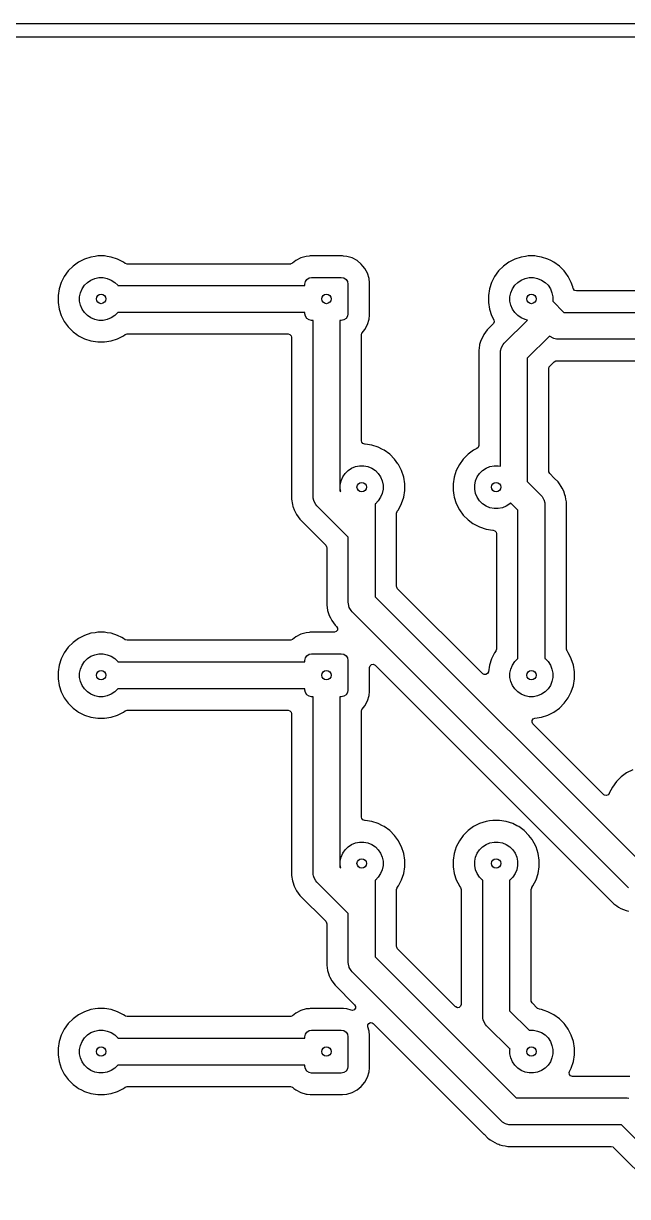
# Model space of a CAD drawing. Extents: x 20 to 124, y -124 to -20.
# Drawn here: x 69.93 to 92.38, y -63.64 to -20 of the extents above; entities that cross this region are included whole.
import ezdxf

# ---------------------------------------------------------------- set-up
doc = ezdxf.new("R2010")
doc.units = 0
doc.layers.add('BLACK', color=7, linetype='CONTINUOUS')
doc.layers.add('WHITE', color=7, linetype='CONTINUOUS')

msp = doc.modelspace()

# ---------------------------------------------------------------- linework, layer by layer
at = {"layer": 'BLACK', "linetype": 'CONTINUOUS'}
for p, q in [((20.6245, -20.5005), (123.3755, -20.5005)), ((72.195616, -28.76676), (71.971151, -28.881132)), ((72.435214, -28.68891), (72.195616, -28.76676)), ((72.588076, -28.664699), (72.435214, -28.68891)), ((72.684038, -28.6495), (72.588076, -28.664699)), ((72.935962, -28.6495), (72.684038, -28.6495)), ((73.03193, -28.6647), (72.935962, -28.6495)), ((73.184785, -28.68891), (73.03193, -28.6647)), ((73.424383, -28.76676), (73.184785, -28.68891)), ((73.640761, -28.877011), (73.424383, -28.76676)), ((80.236043, -28.724769), (80.053546, -28.822317)), ((80.434067, -28.664699), (80.236043, -28.724769)), ((80.550298, -28.653251), (80.434067, -28.664699)), ((80.588392, -28.6495), (80.550298, -28.653251)), ((81.791608, -28.6495), (80.588392, -28.6495)), ((81.826805, -28.652966), (81.791608, -28.6495)), ((81.945934, -28.664699), (81.826805, -28.652966)), ((81.945934, -28.6647), (81.945932, -28.664699)), ((81.945932, -28.664699), (81.945934, -28.664699)), ((82.143954, -28.724768), (81.945934, -28.6647)), ((82.32645, -28.822315), (82.143954, -28.724768)), ((88.195616, -28.76676), (87.971151, -28.881132)), ((88.435214, -28.68891), (88.195616, -28.76676)), ((88.588076, -28.664699), (88.435214, -28.68891)), ((88.684038, -28.6495), (88.588076, -28.664699)), ((88.935962, -28.6495), (88.684038, -28.6495)), ((89.03193, -28.6647), (88.935962, -28.6495)), ((89.184785, -28.68891), (89.03193, -28.6647)), ((89.424383, -28.76676), (89.184785, -28.68891)), ((89.533418, -28.822317), (89.424383, -28.76676)), ((71.589201, -29.20735), (71.441132, -29.411151)), ((71.589205, -29.207345), (71.589201, -29.20735)), ((71.767345, -29.029205), (71.589205, -29.207345)), ((71.76735, -29.029201), (71.767345, -29.029205)), ((71.971151, -28.881132), (71.76735, -29.029201)), ((73.648845, -28.88113), (73.640761, -28.877011)), ((73.710362, -28.925824), (73.648845, -28.88113)), ((73.716199, -28.929815), (73.710362, -28.925824)), ((73.783238, -28.9495), (73.716199, -28.929815)), ((79.854206, -28.9495), (73.783238, -28.9495)), ((79.868561, -28.948666), (79.854206, -28.9495)), ((79.932871, -28.921353), (79.868561, -28.948666)), ((80.053546, -28.822317), (79.932871, -28.921353)), ((82.326453, -28.822317), (82.32645, -28.822315)), ((82.48641, -28.953589), (82.326452, -28.822317)), ((82.326452, -28.822317), (82.326453, -28.822317)), ((82.544367, -29.024211), (82.48641, -28.953589)), ((82.617685, -29.11355), (82.544367, -29.024211)), ((82.715232, -29.296046), (82.617685, -29.11355)), ((87.589201, -29.20735), (87.441132, -29.411151)), ((87.589205, -29.207345), (87.589201, -29.20735)), ((87.767345, -29.029205), (87.589205, -29.207345)), ((87.76735, -29.029201), (87.767345, -29.029205)), ((87.971151, -28.881132), (87.76735, -29.029201)), ((89.648845, -28.88113), (89.533418, -28.822317)), ((89.648847, -28.881131), (89.648845, -28.88113)), ((89.648848, -28.881132), (89.648847, -28.881131)), ((89.852649, -29.029201), (89.648848, -28.881132)), ((89.852654, -29.029205), (89.852649, -29.029201)), ((90.030794, -29.207345), (89.852654, -29.029205)), ((90.030798, -29.20735), (90.030794, -29.207345)), ((90.095239, -29.296046), (90.030798, -29.20735)), ((71.32676, -29.635616), (71.24891, -29.875214)), ((71.441132, -29.411151), (71.32676, -29.635616)), ((72.191592, -29.742485), (72.302485, -29.631592)), ((72.302485, -29.631592), (72.432883, -29.544463)), ((72.432883, -29.544463), (72.577772, -29.484448)), ((72.577772, -29.484448), (72.731586, -29.453852)), ((72.731586, -29.453852), (72.888414, -29.453852)), ((72.888414, -29.453852), (73.042228, -29.484448)), ((73.042228, -29.484448), (73.187117, -29.544463)), ((73.187117, -29.544463), (73.317515, -29.631592)), ((73.317515, -29.631592), (73.428408, -29.742485)), ((80.39, -29.7), (80.40903, -29.604329)), ((80.40903, -29.604329), (80.463223, -29.523223)), ((80.463223, -29.523223), (80.544329, -29.46903)), ((80.544329, -29.46903), (80.64, -29.45)), ((80.64, -29.45), (81.74, -29.45)), ((81.74, -29.45), (81.835671, -29.46903)), ((81.835671, -29.46903), (81.916777, -29.523223)), ((81.916777, -29.523223), (81.97097, -29.604329)), ((81.97097, -29.604329), (81.99, -29.7)), ((82.7753, -29.494066), (82.715232, -29.296046)), ((82.7905, -29.648392), (82.7753, -29.494066)), ((82.7905, -30.851608), (82.7905, -29.648392)), ((87.32676, -29.635616), (87.24891, -29.875214)), ((87.441132, -29.411151), (87.32676, -29.635616)), ((88.191592, -29.742485), (88.302485, -29.631592)), ((88.302485, -29.631592), (88.432883, -29.544463)), ((88.432883, -29.544463), (88.577772, -29.484448)), ((88.577772, -29.484448), (88.731586, -29.453852)), ((88.731586, -29.453852), (88.888414, -29.453852)), ((88.888414, -29.453852), (89.042228, -29.484448)), ((89.042228, -29.484448), (89.187117, -29.544463)), ((89.187117, -29.544463), (89.317515, -29.631592)), ((89.317515, -29.631592), (89.428408, -29.742485)), ((90.17887, -29.411155), (90.095239, -29.296046)), ((90.293241, -29.635621), (90.17887, -29.411155)), ((90.346726, -29.800232), (90.293241, -29.635621)), ((71.24891, -29.875214), (71.2095, -30.124038)), ((72.013852, -30.171586), (72.044448, -30.017772)), ((72.044448, -30.017772), (72.104463, -29.872883)), ((72.104463, -29.872883), (72.191592, -29.742485)), ((73.428408, -29.742485), (73.433429, -29.75)), ((73.433429, -29.75), (80.39, -29.75)), ((80.39, -29.75), (80.39, -29.7)), ((81.99, -29.7), (81.99, -30.8)), ((87.24891, -29.875214), (87.2095, -30.124038)), ((88.013852, -30.171586), (88.044448, -30.017772)), ((88.044448, -30.017772), (88.104463, -29.872883)), ((88.104463, -29.872883), (88.191592, -29.742485)), ((89.428408, -29.742485), (89.515537, -29.872883)), ((89.515537, -29.872883), (89.575552, -30.017772)), ((89.575552, -30.017772), (89.606148, -30.171586)), ((90.367387, -29.863818), (90.346726, -29.800232)), ((90.372524, -29.877011), (90.367387, -29.863818)), ((90.418279, -29.929815), (90.372524, -29.877011)), ((90.485318, -29.9495), (90.418279, -29.929815)), ((102.497042, -29.9495), (90.485318, -29.9495)), ((71.2095, -30.124038), (71.2095, -30.375961)), ((71.2095, -30.375961), (71.24891, -30.624785)), ((72.013852, -30.328414), (72.013852, -30.171586)), ((72.044448, -30.482228), (72.013852, -30.328414)), ((72.104463, -30.627117), (72.044448, -30.482228)), ((87.2095, -30.124038), (87.2095, -30.375961)), ((87.2095, -30.375961), (87.24891, -30.624785)), ((88.013852, -30.328414), (88.013852, -30.171586)), ((88.044448, -30.482228), (88.013852, -30.328414)), ((88.104463, -30.627117), (88.044448, -30.482228)), ((89.606148, -30.328414), (89.604384, -30.337278)), ((89.604384, -30.337278), (90.017107, -30.75)), ((89.606148, -30.171586), (89.606148, -30.328414)), ((71.24891, -30.624785), (71.32676, -30.864383)), ((71.32676, -30.864383), (71.441132, -31.088848)), ((72.191592, -30.757515), (72.104463, -30.627117)), ((72.302485, -30.868408), (72.191592, -30.757515)), ((72.432883, -30.955537), (72.302485, -30.868408)), ((72.577772, -31.015552), (72.432883, -30.955537)), ((73.187117, -30.955537), (73.042228, -31.015552)), ((73.317515, -30.868408), (73.187117, -30.955537)), ((73.428408, -30.757515), (73.317515, -30.868408)), ((73.433429, -30.75), (73.428408, -30.757515)), ((80.39, -30.75), (73.433429, -30.75)), ((80.39, -30.8), (80.39, -30.75)), ((80.40903, -30.895671), (80.39, -30.8)), ((80.463223, -30.976777), (80.40903, -30.895671)), ((80.544329, -31.03097), (80.463223, -30.976777)), ((81.916777, -30.976777), (81.835671, -31.03097)), ((81.97097, -30.895671), (81.916777, -30.976777)), ((81.99, -30.8), (81.97097, -30.895671)), ((82.7753, -31.005934), (82.7905, -30.851608)), ((87.24891, -30.624785), (87.32676, -30.864383)), ((87.32676, -30.864383), (87.412259, -31.032182)), ((88.191592, -30.757515), (88.104463, -30.627117)), ((88.302485, -30.868408), (88.191592, -30.757515)), ((88.432883, -30.955537), (88.302485, -30.868408)), ((88.577772, -31.015552), (88.432883, -30.955537)), ((90.017107, -30.75), (103.050129, -30.75)), ((71.441132, -31.088848), (71.589201, -31.292649)), ((71.589201, -31.292649), (71.589205, -31.292654)), ((71.589205, -31.292654), (71.767345, -31.470794)), ((72.731586, -31.046148), (72.577772, -31.015552)), ((72.888414, -31.046148), (72.731586, -31.046148)), ((73.042228, -31.015552), (72.888414, -31.046148)), ((80.64, -31.05), (80.544329, -31.03097)), ((80.69, -31.05), (80.64, -31.05)), ((80.69, -37.5915), (80.69, -31.05)), ((81.74, -31.05), (81.69, -31.05)), ((81.69, -31.05), (81.69, -37.384393)), ((81.835671, -31.03097), (81.74, -31.05)), ((82.518642, -31.507133), (82.617685, -31.38645)), ((82.617685, -31.38645), (82.715232, -31.203954)), ((82.715232, -31.203954), (82.7753, -31.005934)), ((87.163027, -31.402588), (87.04272, -31.568178)), ((87.389456, -31.176158), (87.163027, -31.402588)), ((87.398879, -31.165592), (87.389456, -31.176158)), ((87.425155, -31.100851), (87.398879, -31.165592)), ((87.412259, -31.032182), (87.425155, -31.100851)), ((87.801447, -31.896247), (88.664825, -31.032868)), ((88.664825, -31.032868), (88.577772, -31.015552)), ((71.767345, -31.470794), (71.76735, -31.470798)), ((71.76735, -31.470798), (71.909647, -31.574182)), ((71.909647, -31.574182), (71.971155, -31.61887)), ((71.971155, -31.61887), (72.114184, -31.691747)), ((72.114184, -31.691747), (72.195616, -31.733239)), ((72.195616, -31.733239), (72.195618, -31.733239)), ((72.195618, -31.733239), (72.195621, -31.733241)), ((72.195621, -31.733241), (72.435215, -31.81109)), ((72.435215, -31.81109), (72.684038, -31.8505)), ((72.684038, -31.8505), (72.684039, -31.8505)), ((72.684039, -31.8505), (72.935961, -31.8505)), ((72.935961, -31.8505), (72.935962, -31.8505)), ((72.935962, -31.8505), (73.184785, -31.81109)), ((73.184785, -31.81109), (73.424379, -31.733241)), ((73.424379, -31.733241), (73.648845, -31.61887)), ((73.648845, -31.61887), (73.710353, -31.574181)), ((73.710353, -31.574181), (73.776158, -31.550702)), ((73.776158, -31.550702), (73.783238, -31.5505)), ((73.783238, -31.5505), (79.7655, -31.5505)), ((79.7655, -31.5505), (79.832539, -31.570185)), ((79.832539, -31.570185), (79.878294, -31.622989)), ((79.878294, -31.622989), (79.8895, -31.6745)), ((79.8895, -31.6745), (79.8895, -37.693851)), ((82.4905, -31.585793), (82.510185, -31.518754)), ((82.4905, -35.5255), (82.4905, -31.585793)), ((82.510185, -31.518754), (82.518642, -31.507133)), ((86.922253, -31.835301), (86.886522, -31.945267)), ((86.949781, -31.750576), (86.922253, -31.835301)), ((87.024461, -31.604011), (86.949781, -31.750576)), ((87.042711, -31.568192), (87.02446, -31.60401)), ((87.02446, -31.60401), (87.024461, -31.604011)), ((87.04272, -31.568178), (87.042711, -31.568192)), ((89.4841, -31.627805), (88.655, -32.456906)), ((89.505611, -31.646669), (89.4841, -31.627805)), ((89.505619, -31.646677), (89.505611, -31.646669)), ((89.618658, -31.71194), (89.505619, -31.646677)), ((89.645301, -31.719079), (89.618658, -31.71194)), ((89.744737, -31.745723), (89.645301, -31.719079)), ((89.744752, -31.745723), (89.744737, -31.745723)), ((89.81, -31.75), (89.744752, -31.745723)), ((103.050129, -31.75), (89.81, -31.75)), ((86.862456, -32.097219), (86.8545, -32.147449)), ((86.8545, -32.147449), (86.8545, -35.706627)), ((86.886522, -31.945267), (86.862456, -32.097218)), ((86.862456, -32.097218), (86.862456, -32.097219)), ((87.655, -32.2498), (87.659277, -32.184552)), ((87.655, -36.469086), (87.655, -32.2498)), ((87.659277, -32.184537), (87.69306, -32.058458)), ((87.659277, -32.184552), (87.659277, -32.184537)), ((87.69306, -32.058458), (87.758323, -31.945419)), ((87.758323, -31.945419), (87.758338, -31.945403)), ((87.758338, -31.945403), (87.801447, -31.896247)), ((88.655, -32.456906), (88.655, -37.042894)), ((89.491815, -32.752169), (89.657165, -32.586818)), ((89.657165, -32.586818), (89.718488, -32.553334)), ((89.718488, -32.553334), (89.744846, -32.5505)), ((89.744846, -32.5505), (89.912352, -32.5505)), ((89.912352, -32.5505), (102.497042, -32.5505)), ((89.4555, -32.839846), (89.475185, -32.772807)), ((89.4555, -36.659953), (89.4555, -32.839846)), ((89.475185, -32.772807), (89.491815, -32.752169)), ((82.501706, -35.577011), (82.4905, -35.5255)), ((82.547461, -35.629815), (82.501706, -35.577011)), ((82.6145, -35.6495), (82.547461, -35.629815)), ((82.625961, -35.6495), (82.6145, -35.6495)), ((82.625962, -35.6495), (82.625961, -35.6495)), ((82.874779, -35.688909), (82.625962, -35.6495)), ((82.874785, -35.68891), (82.874779, -35.688909)), ((83.114383, -35.76676), (82.874785, -35.68891)), ((83.268747, -35.845413), (83.114383, -35.76676)), ((86.834815, -35.773666), (86.786796, -35.817111)), ((86.8545, -35.706627), (86.834815, -35.773666)), ((83.338845, -35.88113), (83.268747, -35.845413)), ((83.338847, -35.881131), (83.338845, -35.88113)), ((83.338848, -35.881132), (83.338847, -35.881131)), ((83.542649, -36.029201), (83.338848, -35.881132)), ((83.542654, -36.029205), (83.542649, -36.029201)), ((83.720794, -36.207345), (83.542654, -36.029205)), ((83.720798, -36.20735), (83.720794, -36.207345)), ((83.849952, -36.385117), (83.720798, -36.20735)), ((86.279201, -36.20735), (86.131132, -36.411151)), ((86.279205, -36.207345), (86.279201, -36.20735)), ((86.457345, -36.029205), (86.279205, -36.207345)), ((86.45735, -36.029201), (86.457345, -36.029205)), ((86.661153, -35.88113), (86.45735, -36.029201)), ((86.786796, -35.817111), (86.661153, -35.88113)), ((81.881592, -36.742485), (81.992485, -36.631592)), ((81.992485, -36.631592), (82.122883, -36.544463)), ((82.122883, -36.544463), (82.267772, -36.484448)), ((82.267772, -36.484448), (82.421586, -36.453852)), ((82.421586, -36.453852), (82.578414, -36.453852)), ((82.578414, -36.453852), (82.732228, -36.484448)), ((82.732228, -36.484448), (82.877117, -36.544463)), ((82.877117, -36.544463), (83.007515, -36.631592)), ((83.007515, -36.631592), (83.118408, -36.742485)), ((83.86887, -36.411155), (83.849952, -36.385117)), ((83.941747, -36.554184), (83.86887, -36.411155)), ((83.983239, -36.635616), (83.941747, -36.554184)), ((83.983239, -36.635618), (83.983239, -36.635616)), ((83.983241, -36.635621), (83.983239, -36.635618)), ((84.06109, -36.875215), (83.983241, -36.635621)), ((86.01676, -36.635616), (85.93891, -36.875214)), ((86.131132, -36.411151), (86.01676, -36.635616)), ((86.881592, -36.742485), (86.992485, -36.631592)), ((86.992485, -36.631592), (87.122883, -36.544463)), ((87.122883, -36.544463), (87.267772, -36.484448)), ((87.267772, -36.484448), (87.421586, -36.453852)), ((87.421586, -36.453852), (87.578414, -36.453852)), ((87.578414, -36.453852), (87.655, -36.469086)), ((81.703852, -37.171586), (81.734448, -37.017772)), ((81.734448, -37.017772), (81.794463, -36.872883)), ((81.794463, -36.872883), (81.881592, -36.742485)), ((83.118408, -36.742485), (83.205537, -36.872883)), ((83.205537, -36.872883), (83.265552, -37.017772)), ((83.265552, -37.017772), (83.296148, -37.171586)), ((84.1005, -37.124038), (84.06109, -36.875215)), ((85.93891, -36.875215), (85.8995, -37.124038)), ((85.93891, -36.875214), (85.93891, -36.875215)), ((86.703852, -37.171586), (86.734448, -37.017772)), ((86.734448, -37.017772), (86.794463, -36.872883)), ((86.794463, -36.872883), (86.881592, -36.742485)), ((88.655, -37.042894), (89.163553, -37.551447)), ((89.458334, -36.686311), (89.4555, -36.659953)), ((89.491819, -36.747634), (89.458334, -36.686311)), ((89.657216, -36.913031), (89.491819, -36.747634)), ((89.657219, -36.913034), (89.657216, -36.913031)), ((89.801966, -37.057781), (89.657219, -36.913034)), ((89.827032, -37.092282), (89.801966, -37.057781)), ((89.850104, -37.124038), (89.827032, -37.092282)), ((81.69, -37.384393), (81.721191, -37.415585)), ((81.703852, -37.328414), (81.703852, -37.171586)), ((81.721191, -37.415585), (81.703852, -37.328414)), ((83.265552, -37.482228), (83.205537, -37.627117)), ((83.296148, -37.328414), (83.265552, -37.482228)), ((83.296148, -37.171586), (83.296148, -37.328414)), ((84.06109, -37.624785), (84.1005, -37.375962)), ((84.1005, -37.375962), (84.1005, -37.124038)), ((85.8995, -37.124038), (85.8995, -37.375962)), ((85.8995, -37.375962), (85.927016, -37.549692)), ((86.703852, -37.328414), (86.703852, -37.171586)), ((86.734448, -37.482228), (86.703852, -37.328414)), ((86.794463, -37.627117), (86.734448, -37.482228)), ((89.922284, -37.223384), (89.850104, -37.124038)), ((89.922286, -37.223388), (89.922284, -37.223384)), ((89.922287, -37.223389), (89.922286, -37.223388)), ((89.95468, -37.286965), (89.922287, -37.223389)), ((90.01522, -37.405781), (89.95468, -37.286965)), ((90.01522, -37.405782), (90.01522, -37.405781)), ((90.055944, -37.531118), (90.01522, -37.405782)), ((90.078477, -37.600466), (90.055944, -37.531118)), ((79.8895, -37.693851), (79.921522, -37.896035)), ((79.921522, -37.896035), (79.945394, -37.969503)), ((80.694277, -37.656747), (80.69, -37.5915)), ((80.694277, -37.656763), (80.694277, -37.656747)), ((80.718114, -37.745722), (80.694277, -37.656763)), ((80.72806, -37.782842), (80.718114, -37.745722)), ((80.793323, -37.895881), (80.72806, -37.782842)), ((80.793338, -37.895896), (80.793323, -37.895881)), ((80.836447, -37.945053), (80.793338, -37.895896)), ((82, -39.108606), (80.836447, -37.945053)), ((83.007515, -37.868408), (83, -37.873429)), ((83, -37.873429), (83, -41.325493)), ((83.118408, -37.757515), (83.007515, -37.868408)), ((83.205537, -37.627117), (83.118408, -37.757515)), ((83.86887, -38.088845), (83.983241, -37.864379)), ((83.983241, -37.864379), (84.06109, -37.624785)), ((85.927016, -37.549692), (85.93891, -37.624785)), ((85.93891, -37.624785), (86.01676, -37.864383)), ((86.01676, -37.864383), (86.131132, -38.088848)), ((86.881592, -37.757515), (86.794463, -37.627117)), ((86.992485, -37.868408), (86.881592, -37.757515)), ((87.122883, -37.955537), (86.992485, -37.868408)), ((87.267772, -38.015552), (87.122883, -37.955537)), ((87.877117, -37.955537), (87.732228, -38.015552)), ((88.007515, -37.868408), (87.877117, -37.955537)), ((88.036908, -37.839014), (88.007515, -37.868408)), ((88.31, -38.112106), (88.036908, -37.839014)), ((89.163553, -37.551447), (89.206661, -37.600603)), ((89.206661, -37.600603), (89.206677, -37.600619)), ((89.206677, -37.600619), (89.260504, -37.693851)), ((89.260504, -37.693851), (89.27194, -37.713658)), ((89.27194, -37.713658), (89.305723, -37.839737)), ((89.305723, -37.839737), (89.305723, -37.839752)), ((89.305723, -37.839752), (89.31, -37.905)), ((89.31, -37.905), (89.31, -43.62657)), ((90.093268, -37.693851), (90.078477, -37.600466)), ((90.1105, -37.802648), (90.093268, -37.693851)), ((90.1105, -43.276761), (90.1105, -37.802648)), ((79.945394, -37.969503), (79.953151, -37.993376)), ((79.953151, -37.993376), (79.98478, -38.090719)), ((79.98478, -38.090719), (79.988092, -38.097219)), ((79.988092, -38.097219), (80.077713, -38.273111)), ((80.077713, -38.273111), (80.198034, -38.438719)), ((83.8005, -38.223237), (83.820185, -38.156198)), ((83.8005, -40.942553), (83.8005, -38.223237)), ((83.820185, -38.156198), (83.824168, -38.15037)), ((83.824168, -38.15037), (83.86887, -38.088845)), ((86.131132, -38.088848), (86.279201, -38.292649)), ((86.279201, -38.292649), (86.279205, -38.292654)), ((86.279205, -38.292654), (86.457345, -38.470794)), ((87.421586, -38.046148), (87.267772, -38.015552)), ((87.578414, -38.046148), (87.421586, -38.046148)), ((87.732228, -38.015552), (87.578414, -38.046148)), ((88.31, -43.62657), (88.31, -38.112106)), ((80.198034, -38.438719), (80.682304, -38.922989)), ((86.457345, -38.470794), (86.45735, -38.470798)), ((86.45735, -38.470798), (86.635117, -38.599952)), ((86.635117, -38.599952), (86.661155, -38.61887)), ((86.661155, -38.61887), (86.804184, -38.691747)), ((86.804184, -38.691747), (86.885616, -38.733239)), ((86.885616, -38.733239), (86.885618, -38.733239)), ((86.885618, -38.733239), (86.885621, -38.733241)), ((86.885621, -38.733241), (87.125215, -38.81109)), ((87.125215, -38.81109), (87.374038, -38.8505)), ((80.682304, -38.922989), (81.163181, -39.403865)), ((82, -41.5326), (82, -39.108606)), ((87.374038, -38.8505), (87.3855, -38.8505)), ((87.3855, -38.8505), (87.452539, -38.870185)), ((87.452539, -38.870185), (87.498294, -38.922989)), ((87.498294, -38.922989), (87.5095, -38.9745)), ((87.5095, -38.9745), (87.5095, -43.276761)), ((81.163181, -39.403865), (81.196666, -39.465188)), ((81.196666, -39.465188), (81.1995, -39.491546)), ((81.1995, -39.491546), (81.1995, -41.634951)), ((83.803334, -40.968911), (83.8005, -40.942553)), ((83.836819, -41.030234), (83.803334, -40.968911)), ((83, -41.325493), (92.934907, -51.2604)), ((86.999285, -44.1927), (83.836819, -41.030234)), ((81.1995, -41.634951), (81.231522, -41.837132)), ((81.231522, -41.837132), (81.242591, -41.871196)), ((81.242591, -41.871196), (81.242592, -41.8712)), ((81.242592, -41.8712), (81.294778, -42.031816)), ((82.004277, -41.597847), (82, -41.5326)), ((82.004277, -41.597863), (82.004277, -41.597847)), ((82.03806, -41.723942), (82.004277, -41.597863)), ((82.103323, -41.836981), (82.03806, -41.723942)), ((82.103338, -41.836996), (82.103323, -41.836981)), ((82.146447, -41.886153), (82.103338, -41.836996)), ((92.374246, -52.113953), (82.146447, -41.886153)), ((81.294778, -42.031816), (81.29478, -42.031819)), ((81.29478, -42.031819), (81.33711, -42.114897)), ((81.33711, -42.114897), (81.387713, -42.214211)), ((81.387713, -42.214211), (81.508034, -42.379819)), ((72.195616, -42.76676), (71.971151, -42.881132)), ((72.435214, -42.68891), (72.195616, -42.76676)), ((72.588076, -42.664699), (72.435214, -42.68891)), ((72.684038, -42.6495), (72.588076, -42.664699)), ((72.935962, -42.6495), (72.684038, -42.6495)), ((73.03193, -42.6647), (72.935962, -42.6495)), ((73.184785, -42.68891), (73.03193, -42.6647)), ((73.424383, -42.76676), (73.184785, -42.68891)), ((73.587855, -42.850054), (73.424383, -42.76676)), ((80.236043, -42.724769), (80.053546, -42.822317)), ((80.434067, -42.664699), (80.236043, -42.724769)), ((80.550298, -42.653251), (80.434067, -42.664699)), ((80.588392, -42.6495), (80.550298, -42.653251)), ((81.478353, -42.6495), (80.588392, -42.6495)), ((81.487199, -42.649184), (81.478353, -42.6495)), ((81.552663, -42.624767), (81.487199, -42.649184)), ((81.508034, -42.379819), (81.508036, -42.379821)), ((81.508036, -42.379821), (81.566034, -42.437819)), ((81.594535, -42.568834), (81.552663, -42.624767)), ((81.566034, -42.437819), (81.599519, -42.499142)), ((81.599519, -42.499142), (81.594535, -42.568834)), ((71.767345, -43.029205), (71.589205, -43.207345)), ((71.76735, -43.029201), (71.767345, -43.029205)), ((71.971151, -42.881132), (71.76735, -43.029201)), ((73.648845, -42.88113), (73.587855, -42.850054)), ((73.710362, -42.925824), (73.648845, -42.88113)), ((73.716199, -42.929815), (73.710362, -42.925824)), ((73.783238, -42.9495), (73.716199, -42.929815)), ((79.854206, -42.9495), (73.783238, -42.9495)), ((79.868561, -42.948666), (79.854206, -42.9495)), ((79.932871, -42.921353), (79.868561, -42.948666)), ((80.053546, -42.822317), (79.932871, -42.921353)), ((71.32676, -43.635616), (71.24891, -43.875214)), ((71.441132, -43.411151), (71.32676, -43.635616)), ((71.589201, -43.20735), (71.441132, -43.411151)), ((71.589205, -43.207345), (71.589201, -43.20735)), ((72.191592, -43.742485), (72.302485, -43.631592)), ((72.302485, -43.631592), (72.432883, -43.544463)), ((72.432883, -43.544463), (72.577772, -43.484448)), ((72.577772, -43.484448), (72.731586, -43.453852)), ((72.731586, -43.453852), (72.888414, -43.453852)), ((72.888414, -43.453852), (73.042228, -43.484448)), ((73.042228, -43.484448), (73.187117, -43.544463)), ((73.187117, -43.544463), (73.317515, -43.631592)), ((73.317515, -43.631592), (73.428408, -43.742485)), ((80.39, -43.7), (80.40903, -43.604329)), ((80.40903, -43.604329), (80.463223, -43.523223)), ((80.463223, -43.523223), (80.544329, -43.46903)), ((80.544329, -43.46903), (80.64, -43.45)), ((80.64, -43.45), (81.74, -43.45)), ((81.74, -43.45), (81.835671, -43.46903)), ((81.835671, -43.46903), (81.916777, -43.523223)), ((81.916777, -43.523223), (81.97097, -43.604329)), ((81.97097, -43.604329), (81.99, -43.7)), ((87.32676, -43.635616), (87.248909, -43.875214)), ((87.441132, -43.411151), (87.32676, -43.635616)), ((87.485818, -43.349646), (87.441132, -43.411151)), ((87.489815, -43.3438), (87.485818, -43.349646)), ((87.5095, -43.276761), (87.489815, -43.3438)), ((88.191592, -43.742485), (88.302485, -43.631592)), ((88.302485, -43.631592), (88.31, -43.62657)), ((89.31, -43.62657), (89.317515, -43.631592)), ((89.317515, -43.631592), (89.428408, -43.742485)), ((90.110702, -43.28384), (90.1105, -43.276761)), ((90.134182, -43.349646), (90.110702, -43.28384)), ((90.146242, -43.366246), (90.134182, -43.349646)), ((90.17887, -43.411155), (90.146242, -43.366246)), ((90.251747, -43.554184), (90.17887, -43.411155)), ((90.293239, -43.635616), (90.251747, -43.554184)), ((90.293239, -43.635618), (90.293239, -43.635616)), ((90.293241, -43.635621), (90.293239, -43.635618)), ((90.37109, -43.875215), (90.293241, -43.635621)), ((71.24891, -43.875214), (71.2095, -44.124038)), ((72.013852, -44.171586), (72.044448, -44.017772)), ((72.044448, -44.017772), (72.104463, -43.872883)), ((72.104463, -43.872883), (72.191592, -43.742485)), ((73.428408, -43.742485), (73.433429, -43.75)), ((73.433429, -43.75), (80.39, -43.75)), ((80.39, -43.75), (80.39, -43.7)), ((81.99, -43.7), (81.99, -44.8)), ((82.7905, -43.961647), (82.810185, -43.894608)), ((82.7905, -44.851608), (82.7905, -43.961647)), ((82.810185, -43.894608), (82.862989, -43.848853)), ((82.862989, -43.848853), (82.932147, -43.838909)), ((82.932147, -43.838909), (82.995703, -43.867934)), ((82.995703, -43.867934), (83.002181, -43.873966)), ((83.002181, -43.873966), (91.880586, -52.752371)), ((87.248909, -43.875214), (87.209439, -44.124417)), ((88.013852, -44.171586), (88.044448, -44.017772)), ((88.044448, -44.017772), (88.104463, -43.872883)), ((88.104463, -43.872883), (88.191592, -43.742485)), ((89.428408, -43.742485), (89.515537, -43.872883)), ((89.515537, -43.872883), (89.575552, -44.017772)), ((89.575552, -44.017772), (89.606148, -44.171586)), ((90.4105, -44.124038), (90.37109, -43.875215)), ((71.2095, -44.124038), (71.2095, -44.375961)), ((71.2095, -44.375961), (71.24891, -44.624785)), ((72.013852, -44.328414), (72.013852, -44.171586)), ((72.044448, -44.482228), (72.013852, -44.328414)), ((72.104463, -44.627117), (72.044448, -44.482228)), ((87.050335, -44.223485), (86.999285, -44.1927)), ((87.120198, -44.224483), (87.050335, -44.223485)), ((87.179509, -44.187552), (87.120198, -44.224483)), ((87.209439, -44.124417), (87.179509, -44.187552)), ((88.013852, -44.328414), (88.013852, -44.171586)), ((88.044448, -44.482228), (88.013852, -44.328414)), ((88.104463, -44.627117), (88.044448, -44.482228)), ((89.575552, -44.482228), (89.515537, -44.627117)), ((89.606148, -44.328414), (89.575552, -44.482228)), ((89.606148, -44.171586), (89.606148, -44.328414)), ((90.37109, -44.624785), (90.4105, -44.375962)), ((90.4105, -44.375962), (90.4105, -44.124038)), ((71.24891, -44.624785), (71.32676, -44.864383)), ((71.32676, -44.864383), (71.441132, -45.088848)), ((72.191592, -44.757515), (72.104463, -44.627117)), ((72.302485, -44.868408), (72.191592, -44.757515)), ((72.432883, -44.955537), (72.302485, -44.868408)), ((73.317515, -44.868408), (73.187117, -44.955537)), ((73.428408, -44.757515), (73.317515, -44.868408)), ((73.433429, -44.75), (73.428408, -44.757515)), ((80.39, -44.75), (73.433429, -44.75)), ((80.39, -44.8), (80.39, -44.75)), ((80.40903, -44.895671), (80.39, -44.8)), ((80.463223, -44.976777), (80.40903, -44.895671)), ((81.97097, -44.895671), (81.916777, -44.976777)), ((81.99, -44.8), (81.97097, -44.895671)), ((82.7753, -45.005934), (82.7905, -44.851608)), ((88.191592, -44.757515), (88.104463, -44.627117)), ((88.302485, -44.868408), (88.191592, -44.757515)), ((88.432883, -44.955537), (88.302485, -44.868408)), ((89.317515, -44.868408), (89.187117, -44.955537)), ((89.428408, -44.757515), (89.317515, -44.868408)), ((89.515537, -44.627117), (89.428408, -44.757515)), ((90.17887, -45.088845), (90.293241, -44.864379)), ((90.293241, -44.864379), (90.37109, -44.624785)), ((71.441132, -45.088848), (71.589201, -45.292649)), ((71.589201, -45.292649), (71.589205, -45.292654)), ((71.589205, -45.292654), (71.767345, -45.470794)), ((72.577772, -45.015552), (72.432883, -44.955537)), ((72.731586, -45.046148), (72.577772, -45.015552)), ((72.888414, -45.046148), (72.731586, -45.046148)), ((73.042228, -45.015552), (72.888414, -45.046148)), ((73.187117, -44.955537), (73.042228, -45.015552)), ((80.544329, -45.03097), (80.463223, -44.976777)), ((80.64, -45.05), (80.544329, -45.03097)), ((80.69, -45.05), (80.64, -45.05)), ((80.69, -51.5915), (80.69, -45.05)), ((81.74, -45.05), (81.69, -45.05)), ((81.69, -45.05), (81.69, -51.384393)), ((81.835671, -45.03097), (81.74, -45.05)), ((81.916777, -44.976777), (81.835671, -45.03097)), ((82.518642, -45.507133), (82.617685, -45.38645)), ((82.617685, -45.38645), (82.715232, -45.203954)), ((82.715232, -45.203954), (82.7753, -45.005934)), ((88.577772, -45.015552), (88.432883, -44.955537)), ((88.731586, -45.046148), (88.577772, -45.015552)), ((88.888414, -45.046148), (88.731586, -45.046148)), ((89.042228, -45.015552), (88.888414, -45.046148)), ((89.187117, -44.955537), (89.042228, -45.015552)), ((89.852656, -45.470793), (90.030793, -45.292656)), ((90.030793, -45.292656), (90.17887, -45.088845)), ((71.767345, -45.470794), (71.76735, -45.470798)), ((71.76735, -45.470798), (71.909647, -45.574182)), ((71.909647, -45.574182), (71.971155, -45.61887)), ((71.971155, -45.61887), (72.114184, -45.691747)), ((72.114184, -45.691747), (72.195616, -45.733239)), ((72.195616, -45.733239), (72.195618, -45.733239)), ((72.195618, -45.733239), (72.195621, -45.733241)), ((72.195621, -45.733241), (72.435215, -45.81109)), ((72.435215, -45.81109), (72.684038, -45.8505)), ((72.935962, -45.8505), (73.184785, -45.81109)), ((73.184785, -45.81109), (73.424379, -45.733241)), ((73.424379, -45.733241), (73.648845, -45.61887)), ((73.648845, -45.61887), (73.710353, -45.574181)), ((73.710353, -45.574181), (73.776158, -45.550702)), ((73.776158, -45.550702), (73.783238, -45.5505)), ((73.783238, -45.5505), (79.7655, -45.5505)), ((79.7655, -45.5505), (79.832539, -45.570185)), ((79.832539, -45.570185), (79.878294, -45.622989)), ((79.878294, -45.622989), (79.8895, -45.6745)), ((79.8895, -45.6745), (79.8895, -51.693851)), ((82.4905, -45.585793), (82.510185, -45.518754)), ((82.4905, -49.5255), (82.4905, -45.585793)), ((82.510185, -45.518754), (82.518642, -45.507133)), ((88.935962, -45.8505), (89.184785, -45.81109)), ((89.184785, -45.81109), (89.424379, -45.733241)), ((89.424379, -45.733241), (89.648845, -45.61887)), ((89.648845, -45.61887), (89.852656, -45.470793)), ((72.684038, -45.8505), (72.684039, -45.8505)), ((72.684039, -45.8505), (72.935961, -45.8505)), ((72.935961, -45.8505), (72.935962, -45.8505)), ((88.833814, -45.999391), (88.838798, -45.929699)), ((88.867299, -46.060714), (88.833814, -45.999391)), ((88.838798, -45.929699), (88.88067, -45.873766)), ((91.498798, -48.692213), (88.867299, -46.060714)), ((88.88067, -45.873766), (88.935582, -45.85056)), ((88.935582, -45.85056), (88.935961, -45.8505)), ((88.935961, -45.8505), (88.935962, -45.8505)), ((92.351151, -47.881132), (92.14735, -48.029201)), ((92.575618, -47.76676), (92.351151, -47.881132)), ((91.821132, -48.411151), (91.70676, -48.635617)), ((91.969201, -48.20735), (91.821132, -48.411151)), ((91.969205, -48.207345), (91.969201, -48.20735)), ((92.147345, -48.029205), (91.969205, -48.207345)), ((92.14735, -48.029201), (92.147345, -48.029205)), ((91.531764, -48.715807), (91.498798, -48.692213)), ((91.600609, -48.727724), (91.531764, -48.715807)), ((91.664969, -48.700528), (91.600609, -48.727724)), ((91.704409, -48.642854), (91.664969, -48.700528)), ((91.70676, -48.635617), (91.704409, -48.642854)), ((82.501706, -49.577011), (82.4905, -49.5255)), ((82.547461, -49.629815), (82.501706, -49.577011)), ((82.6145, -49.6495), (82.547461, -49.629815)), ((82.625961, -49.6495), (82.6145, -49.6495)), ((82.625962, -49.6495), (82.625961, -49.6495)), ((82.874785, -49.68891), (82.625962, -49.6495)), ((83.114383, -49.76676), (82.874785, -49.68891)), ((87.125214, -49.68891), (86.885616, -49.76676)), ((87.249626, -49.669205), (87.125214, -49.68891)), ((87.374038, -49.6495), (87.249626, -49.669205)), ((87.625962, -49.6495), (87.374038, -49.6495)), ((87.874785, -49.68891), (87.625962, -49.6495)), ((88.114383, -49.76676), (87.874785, -49.68891)), ((83.268747, -49.845413), (83.114383, -49.76676)), ((83.338845, -49.88113), (83.268747, -49.845413)), ((83.338847, -49.881131), (83.338845, -49.88113)), ((83.338848, -49.881132), (83.338847, -49.881131)), ((83.542649, -50.029201), (83.338848, -49.881132)), ((83.542654, -50.029205), (83.542649, -50.029201)), ((83.720794, -50.207345), (83.542654, -50.029205)), ((86.457345, -50.029205), (86.279205, -50.207345)), ((86.45735, -50.029201), (86.457345, -50.029205)), ((86.661151, -49.881132), (86.45735, -50.029201)), ((86.885616, -49.76676), (86.661151, -49.881132)), ((88.268747, -49.845413), (88.114383, -49.76676)), ((88.338845, -49.88113), (88.268747, -49.845413)), ((88.338847, -49.881131), (88.338845, -49.88113)), ((88.338848, -49.881132), (88.338847, -49.881131)), ((88.542649, -50.029201), (88.338848, -49.881132)), ((88.542654, -50.029205), (88.542649, -50.029201)), ((88.720794, -50.207345), (88.542654, -50.029205)), ((81.992485, -50.631592), (82.122883, -50.544463)), ((82.122883, -50.544463), (82.267772, -50.484448)), ((82.267772, -50.484448), (82.421586, -50.453852)), ((82.421586, -50.453852), (82.578414, -50.453852)), ((82.578414, -50.453852), (82.732228, -50.484448)), ((82.732228, -50.484448), (82.877117, -50.544463)), ((82.877117, -50.544463), (83.007515, -50.631592)), ((83.720798, -50.20735), (83.720794, -50.207345)), ((83.833364, -50.362285), (83.720798, -50.20735)), ((83.86887, -50.411155), (83.833364, -50.362285)), ((83.910023, -50.491923), (83.86887, -50.411155)), ((83.983239, -50.635616), (83.910023, -50.491923)), ((86.131132, -50.411151), (86.01676, -50.635616)), ((86.279201, -50.20735), (86.131132, -50.411151)), ((86.279205, -50.207345), (86.279201, -50.20735)), ((86.992485, -50.631592), (87.122883, -50.544463)), ((87.122883, -50.544463), (87.267772, -50.484448)), ((87.267772, -50.484448), (87.421586, -50.453852)), ((87.421586, -50.453852), (87.578414, -50.453852)), ((87.578414, -50.453852), (87.732228, -50.484448)), ((87.732228, -50.484448), (87.877117, -50.544463)), ((87.877117, -50.544463), (88.007515, -50.631592)), ((88.720798, -50.20735), (88.720794, -50.207345)), ((88.833364, -50.362285), (88.720798, -50.20735)), ((88.86887, -50.411155), (88.833364, -50.362285)), ((88.910023, -50.491923), (88.86887, -50.411155)), ((88.983239, -50.635616), (88.910023, -50.491923)), ((81.703852, -51.171586), (81.734448, -51.017772)), ((81.734448, -51.017772), (81.794463, -50.872883)), ((81.794463, -50.872883), (81.881592, -50.742485)), ((81.881592, -50.742485), (81.992485, -50.631592)), ((83.007515, -50.631592), (83.118408, -50.742485)), ((83.118408, -50.742485), (83.205537, -50.872883)), ((83.205537, -50.872883), (83.265552, -51.017772)), ((83.265552, -51.017772), (83.296148, -51.171586)), ((83.983239, -50.635618), (83.983239, -50.635616)), ((83.983241, -50.635621), (83.983239, -50.635618)), ((84.06109, -50.875215), (83.983241, -50.635621)), ((84.1005, -51.124038), (84.06109, -50.875215)), ((85.93891, -50.875214), (85.8995, -51.124038)), ((86.01676, -50.635616), (85.93891, -50.875214)), ((86.703852, -51.171586), (86.734448, -51.017772)), ((86.734448, -51.017772), (86.794463, -50.872883)), ((86.794463, -50.872883), (86.881592, -50.742485)), ((86.881592, -50.742485), (86.992485, -50.631592)), ((88.007515, -50.631592), (88.118408, -50.742485)), ((88.118408, -50.742485), (88.205537, -50.872883)), ((88.205537, -50.872883), (88.265552, -51.017772)), ((88.265552, -51.017772), (88.296148, -51.171586)), ((88.983239, -50.635618), (88.983239, -50.635616)), ((88.983241, -50.635621), (88.983239, -50.635618)), ((89.06109, -50.875215), (88.983241, -50.635621)), ((89.1005, -51.124038), (89.06109, -50.875215)), ((81.69, -51.384393), (81.721191, -51.415585)), ((81.703852, -51.328414), (81.703852, -51.171586)), ((81.721191, -51.415585), (81.703852, -51.328414)), ((83.265552, -51.482228), (83.205537, -51.627117)), ((83.296148, -51.328414), (83.265552, -51.482228)), ((83.296148, -51.171586), (83.296148, -51.328414)), ((84.06109, -51.624785), (84.1005, -51.375962)), ((84.1005, -51.375962), (84.1005, -51.124038)), ((85.8995, -51.124038), (85.8995, -51.375961)), ((85.8995, -51.375961), (85.93891, -51.624785)), ((86.703852, -51.328414), (86.703852, -51.171586)), ((86.734448, -51.482228), (86.703852, -51.328414)), ((86.794463, -51.627117), (86.734448, -51.482228)), ((88.265552, -51.482228), (88.205537, -51.627117)), ((88.296148, -51.328414), (88.265552, -51.482228)), ((88.296148, -51.171586), (88.296148, -51.328414)), ((89.06109, -51.624785), (89.1005, -51.375962)), ((89.1005, -51.375962), (89.1005, -51.124038)), ((79.8895, -51.693851), (79.921522, -51.896031)), ((79.921522, -51.896031), (79.921523, -51.896036)), ((79.921523, -51.896036), (79.933984, -51.934388)), ((79.933984, -51.934388), (79.933985, -51.934388)), ((79.933985, -51.934388), (79.933985, -51.934389)), ((79.933985, -51.934389), (79.98478, -52.090719)), ((80.694277, -51.656747), (80.69, -51.5915)), ((80.694277, -51.656763), (80.694277, -51.656747)), ((80.709062, -51.71194), (80.694277, -51.656763)), ((80.72806, -51.782842), (80.709062, -51.71194)), ((80.793323, -51.895881), (80.72806, -51.782842)), ((80.793338, -51.895896), (80.793323, -51.895881)), ((80.836447, -51.945053), (80.793338, -51.895896)), ((83.007515, -51.868408), (83, -51.873429)), ((83, -51.873429), (83, -54.726793)), ((83.118408, -51.757515), (83.007515, -51.868408)), ((83.205537, -51.627117), (83.118408, -51.757515)), ((83.86887, -52.088845), (83.983241, -51.864379)), ((83.983241, -51.864379), (84.06109, -51.624785)), ((85.93891, -51.624785), (86.01676, -51.864383)), ((86.01676, -51.864383), (86.13113, -52.088846)), ((86.881592, -51.757515), (86.794463, -51.627117)), ((86.992485, -51.868408), (86.881592, -51.757515)), ((87, -51.873429), (86.992485, -51.868408)), ((87, -56.94), (87, -51.873429)), ((88.007515, -51.868408), (88, -51.873429)), ((88, -51.873429), (88, -56.732893)), ((88.118408, -51.757515), (88.007515, -51.868408)), ((88.205537, -51.627117), (88.118408, -51.757515)), ((88.86887, -52.088845), (88.983241, -51.864379)), ((88.983241, -51.864379), (89.06109, -51.624785)), ((79.98478, -52.090719), (79.988092, -52.097219)), ((79.988092, -52.097219), (80.077713, -52.273111)), ((80.077713, -52.273111), (80.198034, -52.438719)), ((82, -53.108606), (80.836447, -51.945053)), ((83.8005, -52.223237), (83.820185, -52.156198)), ((83.8005, -54.343853), (83.8005, -52.223237)), ((83.820185, -52.156198), (83.824168, -52.15037)), ((83.824168, -52.15037), (83.86887, -52.088845)), ((86.13113, -52.088846), (86.137214, -52.097219)), ((86.137214, -52.097219), (86.175817, -52.150352)), ((86.175817, -52.150352), (86.199298, -52.216156)), ((86.199298, -52.216156), (86.1995, -52.223237)), ((86.1995, -52.223237), (86.1995, -56.494853)), ((88.8005, -52.223237), (88.820185, -52.156198)), ((88.8005, -56.349953), (88.8005, -52.223237)), ((88.820185, -52.156198), (88.824168, -52.15037)), ((88.824168, -52.15037), (88.86887, -52.088845)), ((92.42341, -52.157068), (92.374246, -52.113953)), ((80.198034, -52.438719), (80.198035, -52.43872)), ((80.198035, -52.43872), (80.198036, -52.438721)), ((80.198036, -52.438721), (81.163181, -53.403865)), ((91.880586, -52.752371), (91.986453, -52.829286)), ((82, -54.9339), (82, -53.108606)), ((91.986453, -52.829286), (92.04619, -52.872687)), ((92.04619, -52.872687), (92.140093, -52.920533)), ((92.140093, -52.920533), (92.228576, -52.965618)), ((92.228576, -52.965618), (92.228578, -52.965618)), ((92.228578, -52.965618), (92.228581, -52.96562)), ((92.228581, -52.96562), (92.332937, -52.999527)), ((92.332937, -52.999527), (92.423265, -53.028877)), ((81.163181, -53.403865), (81.196666, -53.465188)), ((81.196666, -53.465188), (81.1995, -53.491546)), ((81.1995, -53.491546), (81.1995, -55.036251)), ((83.803334, -54.370211), (83.8005, -54.343853)), ((83.836819, -54.431534), (83.803334, -54.370211)), ((85.987819, -56.582534), (83.836819, -54.431534)), ((82.004277, -54.999147), (82, -54.9339)), ((83, -54.726793), (88.249407, -59.9762)), ((81.1995, -55.036251), (81.231522, -55.238434)), ((81.231522, -55.238434), (81.266252, -55.345319)), ((81.266252, -55.345319), (81.29478, -55.433119)), ((82.004277, -54.999163), (82.004277, -54.999147)), ((82.035289, -55.114902), (82.004277, -54.999163)), ((82.03806, -55.125242), (82.035289, -55.114902)), ((82.103323, -55.238281), (82.03806, -55.125242)), ((82.103338, -55.238296), (82.103323, -55.238281)), ((82.146447, -55.287453), (82.103338, -55.238296)), ((87.688747, -60.829754), (82.146447, -55.287453)), ((81.29478, -55.433119), (81.320817, -55.484219)), ((81.320817, -55.484219), (81.387713, -55.615511)), ((81.387713, -55.615511), (81.508034, -55.781119)), ((81.508034, -55.781119), (81.508035, -55.78112)), ((81.508035, -55.78112), (81.508036, -55.781121)), ((81.508036, -55.781121), (82.235636, -56.508721)), ((72.435214, -56.68891), (72.195616, -56.76676)), ((72.588076, -56.664699), (72.435214, -56.68891)), ((72.684038, -56.6495), (72.588076, -56.664699)), ((72.935962, -56.6495), (72.684038, -56.6495)), ((73.184779, -56.688909), (72.935962, -56.6495)), ((73.184785, -56.68891), (73.184779, -56.688909)), ((73.424383, -56.76676), (73.184785, -56.68891)), ((80.236043, -56.724769), (80.053546, -56.822317)), ((80.434067, -56.664699), (80.236043, -56.724769)), ((80.550298, -56.653251), (80.434067, -56.664699)), ((80.588392, -56.6495), (80.550298, -56.653251)), ((81.791608, -56.6495), (80.588392, -56.6495)), ((81.826805, -56.652966), (81.791608, -56.6495)), ((81.945934, -56.664699), (81.826805, -56.652966)), ((81.945934, -56.6647), (81.945932, -56.664699)), ((81.945932, -56.664699), (81.945934, -56.664699)), ((82.11196, -56.715063), (81.945934, -56.6647)), ((82.156801, -56.720086), (82.11196, -56.715063)), ((82.222265, -56.695669), (82.156801, -56.720086)), ((82.264137, -56.639736), (82.222265, -56.695669)), ((82.235636, -56.508721), (82.269121, -56.570044)), ((82.269121, -56.570044), (82.264137, -56.639736)), ((85.994297, -56.588566), (85.987819, -56.582534)), ((86.057853, -56.617591), (85.994297, -56.588566)), ((86.127011, -56.607647), (86.057853, -56.617591)), ((86.179815, -56.561892), (86.127011, -56.607647)), ((86.1995, -56.494853), (86.179815, -56.561892)), ((88, -56.732893), (88.722721, -57.455615)), ((88.803334, -56.376311), (88.8005, -56.349953)), ((88.836819, -56.437634), (88.803334, -56.376311)), ((89.041408, -56.642223), (88.836819, -56.437634)), ((89.046555, -56.647085), (89.041408, -56.642223)), ((89.109689, -56.677015), (89.046555, -56.647085)), ((89.184783, -56.688909), (89.109689, -56.677015)), ((89.280735, -56.720086), (89.184783, -56.688909)), ((89.424379, -56.766759), (89.280735, -56.720086)), ((71.767345, -57.029205), (71.589205, -57.207345)), ((71.76735, -57.029201), (71.767345, -57.029205)), ((71.971151, -56.881132), (71.76735, -57.029201)), ((72.195616, -56.76676), (71.971151, -56.881132)), ((73.648843, -56.881129), (73.424383, -56.76676)), ((73.648845, -56.88113), (73.648843, -56.881129)), ((73.710362, -56.925824), (73.648845, -56.88113)), ((73.716199, -56.929815), (73.710362, -56.925824)), ((73.783238, -56.9495), (73.716199, -56.929815)), ((79.854206, -56.9495), (73.783238, -56.9495)), ((79.868561, -56.948666), (79.854206, -56.9495)), ((79.932871, -56.921353), (79.868561, -56.948666)), ((80.053546, -56.822317), (79.932871, -56.921353)), ((82.761561, -57.19906), (82.824855, -57.169469)), ((82.824855, -57.169469), (82.8941, -57.178794)), ((87.004277, -57.005247), (87, -56.94)), ((87.004277, -57.005263), (87.004277, -57.005247)), ((87.019687, -57.062772), (87.004277, -57.005263)), ((87.03806, -57.131342), (87.019687, -57.062772)), ((87.103323, -57.244381), (87.03806, -57.131342)), ((89.648845, -56.88113), (89.424379, -56.766759)), ((89.648847, -56.881131), (89.648845, -56.88113)), ((89.648848, -56.881132), (89.648847, -56.881131)), ((89.852649, -57.029201), (89.648848, -56.881132)), ((89.852654, -57.029205), (89.852649, -57.029201)), ((90.030794, -57.207345), (89.852654, -57.029205)), ((71.441132, -57.411151), (71.32676, -57.635616)), ((71.589201, -57.20735), (71.441132, -57.411151)), ((71.589205, -57.207345), (71.589201, -57.20735)), ((72.302485, -57.631592), (72.432883, -57.544463)), ((72.432883, -57.544463), (72.577772, -57.484448)), ((72.577772, -57.484448), (72.731586, -57.453852)), ((72.731586, -57.453852), (72.888414, -57.453852)), ((72.888414, -57.453852), (73.042228, -57.484448)), ((73.042228, -57.484448), (73.187117, -57.544463)), ((73.187117, -57.544463), (73.317515, -57.631592)), ((80.39, -57.7), (80.40903, -57.604329)), ((80.40903, -57.604329), (80.463223, -57.523223)), ((80.463223, -57.523223), (80.544329, -57.46903)), ((80.544329, -57.46903), (80.64, -57.45)), ((80.64, -57.45), (81.74, -57.45)), ((81.74, -57.45), (81.835671, -57.46903)), ((81.835671, -57.46903), (81.916777, -57.523223)), ((81.916777, -57.523223), (81.97097, -57.604329)), ((81.97097, -57.604329), (81.99, -57.7)), ((82.724313, -57.258172), (82.761561, -57.19906)), ((82.724935, -57.328036), (82.724313, -57.258172)), ((82.7753, -57.494066), (82.724935, -57.328036)), ((82.7905, -57.648392), (82.7753, -57.494066)), ((82.8941, -57.178794), (82.931278, -57.204363)), ((82.931278, -57.204363), (87.047208, -61.320292)), ((87.103338, -57.244396), (87.103323, -57.244381)), ((87.146447, -57.293553), (87.103338, -57.244396)), ((88.015615, -58.162721), (87.146447, -57.293553)), ((88.722721, -57.455615), (88.731586, -57.453852)), ((88.731586, -57.453852), (88.888414, -57.453852)), ((88.888414, -57.453852), (89.042228, -57.484448)), ((89.042228, -57.484448), (89.187117, -57.544463)), ((89.187117, -57.544463), (89.317515, -57.631592)), ((90.030798, -57.20735), (90.030794, -57.207345)), ((90.067623, -57.258036), (90.030798, -57.20735)), ((90.17887, -57.411155), (90.067623, -57.258036)), ((90.228693, -57.508939), (90.17887, -57.411155)), ((90.293239, -57.635616), (90.228693, -57.508939)), ((71.24891, -57.875214), (71.2095, -58.124038)), ((71.32676, -57.635616), (71.24891, -57.875214)), ((72.013852, -58.171586), (72.044448, -58.017772)), ((72.044448, -58.017772), (72.104463, -57.872883)), ((72.104463, -57.872883), (72.191592, -57.742485)), ((72.191592, -57.742485), (72.302485, -57.631592)), ((73.317515, -57.631592), (73.428408, -57.742485)), ((73.428408, -57.742485), (73.433429, -57.75)), ((73.433429, -57.75), (80.39, -57.75)), ((80.39, -57.75), (80.39, -57.7)), ((81.99, -57.7), (81.99, -58.8)), ((82.7905, -58.851608), (82.7905, -57.648392)), ((89.317515, -57.631592), (89.428408, -57.742485)), ((89.428408, -57.742485), (89.515537, -57.872883)), ((89.515537, -57.872883), (89.575552, -58.017772)), ((89.575552, -58.017772), (89.606148, -58.171586)), ((90.293239, -57.635618), (90.293239, -57.635616)), ((90.293241, -57.635621), (90.293239, -57.635618)), ((90.37109, -57.875215), (90.293241, -57.635621)), ((90.4105, -58.124038), (90.37109, -57.875215)), ((71.2095, -58.124038), (71.2095, -58.375961)), ((71.2095, -58.375961), (71.24891, -58.624785)), ((72.013852, -58.328414), (72.013852, -58.171586)), ((72.044448, -58.482228), (72.013852, -58.328414)), ((88.013852, -58.171586), (88.015615, -58.162721)), ((88.013852, -58.328414), (88.013852, -58.171586)), ((88.044448, -58.482228), (88.013852, -58.328414)), ((89.606148, -58.328414), (89.575552, -58.482228)), ((89.606148, -58.171586), (89.606148, -58.328414)), ((90.37109, -58.624785), (90.4105, -58.375962)), ((90.4105, -58.375962), (90.4105, -58.124038)), ((71.24891, -58.624785), (71.32676, -58.864383)), ((71.32676, -58.864383), (71.391305, -58.991058)), ((72.104463, -58.627117), (72.044448, -58.482228)), ((72.191592, -58.757515), (72.104463, -58.627117)), ((72.302485, -58.868408), (72.191592, -58.757515)), ((72.432883, -58.955537), (72.302485, -58.868408)), ((73.317515, -58.868408), (73.187117, -58.955537)), ((73.428408, -58.757515), (73.317515, -58.868408)), ((73.433429, -58.75), (73.428408, -58.757515)), ((80.39, -58.75), (73.433429, -58.75)), ((80.39, -58.8), (80.39, -58.75)), ((80.40903, -58.895671), (80.39, -58.8)), ((80.463223, -58.976777), (80.40903, -58.895671)), ((81.97097, -58.895671), (81.916777, -58.976777)), ((81.99, -58.8), (81.97097, -58.895671)), ((82.7753, -59.005934), (82.7905, -58.851608)), ((88.104463, -58.627117), (88.044448, -58.482228)), ((88.191592, -58.757515), (88.104463, -58.627117)), ((88.302485, -58.868408), (88.191592, -58.757515)), ((88.432883, -58.955537), (88.302485, -58.868408)), ((89.317515, -58.868408), (89.187117, -58.955537)), ((89.428408, -58.757515), (89.317515, -58.868408)), ((89.515537, -58.627117), (89.428408, -58.757515)), ((89.575552, -58.482228), (89.515537, -58.627117)), ((90.22648, -58.995405), (90.293239, -58.864383)), ((90.293239, -58.864382), (90.293241, -58.864379)), ((90.293239, -58.864383), (90.293239, -58.864382)), ((90.293241, -58.864379), (90.37109, -58.624785)), ((71.391305, -58.991058), (71.429513, -59.066046)), ((71.429513, -59.066046), (71.441132, -59.088848)), ((71.441132, -59.088848), (71.589201, -59.292649)), ((71.589201, -59.292649), (71.589205, -59.292654)), ((71.589205, -59.292654), (71.767345, -59.470794)), ((72.577772, -59.015552), (72.432883, -58.955537)), ((72.731586, -59.046148), (72.577772, -59.015552)), ((72.888414, -59.046148), (72.731586, -59.046148)), ((73.042228, -59.015552), (72.888414, -59.046148)), ((73.187117, -58.955537), (73.042228, -59.015552)), ((80.544329, -59.03097), (80.463223, -58.976777)), ((80.64, -59.05), (80.544329, -59.03097)), ((81.74, -59.05), (80.64, -59.05)), ((81.835671, -59.03097), (81.74, -59.05)), ((81.916777, -58.976777), (81.835671, -59.03097)), ((82.617685, -59.38645), (82.715232, -59.203954)), ((82.715232, -59.203954), (82.7753, -59.005934)), ((88.577772, -59.015552), (88.432883, -58.955537)), ((88.731586, -59.046148), (88.577772, -59.015552)), ((88.888414, -59.046148), (88.731586, -59.046148)), ((89.042228, -59.015552), (88.888414, -59.046148)), ((89.187117, -58.955537), (89.042228, -59.015552)), ((90.214227, -59.034053), (90.22648, -58.995405)), ((90.224171, -59.103211), (90.214227, -59.034053)), ((90.269926, -59.156015), (90.224171, -59.103211)), ((90.336965, -59.1757), (90.269926, -59.156015)), ((92.471251, -59.1757), (90.336965, -59.1757)), ((71.767345, -59.470794), (71.76735, -59.470798)), ((71.76735, -59.470798), (71.909647, -59.574182)), ((71.909647, -59.574182), (71.971155, -59.61887)), ((71.971155, -59.61887), (72.086586, -59.677685)), ((72.086586, -59.677685), (72.195616, -59.733239)), ((72.195616, -59.733239), (72.195618, -59.733239)), ((72.195618, -59.733239), (72.195621, -59.733241)), ((72.195621, -59.733241), (72.435215, -59.81109)), ((73.184785, -59.81109), (73.424379, -59.733241)), ((73.424379, -59.733241), (73.648845, -59.61887)), ((73.648845, -59.61887), (73.710353, -59.574181)), ((73.710353, -59.574181), (73.776158, -59.550702)), ((73.776158, -59.550702), (73.783238, -59.5505)), ((73.783238, -59.5505), (79.854206, -59.5505)), ((79.854206, -59.5505), (79.921245, -59.570185)), ((79.921245, -59.570185), (79.932871, -59.578647)), ((79.932871, -59.578647), (79.981882, -59.618869)), ((79.981882, -59.618869), (80.05355, -59.677685)), ((80.05355, -59.677685), (80.236046, -59.775232)), ((80.236046, -59.775232), (80.434066, -59.8353)), ((81.945934, -59.8353), (82.143954, -59.775232)), ((82.143954, -59.775232), (82.32645, -59.677685)), ((82.32645, -59.677685), (82.48641, -59.54641)), ((82.48641, -59.54641), (82.617685, -59.38645)), ((72.435215, -59.81109), (72.684038, -59.8505)), ((72.684038, -59.8505), (72.684039, -59.8505)), ((72.684039, -59.8505), (72.935961, -59.8505)), ((72.935961, -59.8505), (72.935962, -59.8505)), ((72.935962, -59.8505), (73.184785, -59.81109)), ((80.434066, -59.8353), (80.434065, -59.8353)), ((80.434065, -59.8353), (80.472647, -59.8391)), ((80.472647, -59.8391), (80.588392, -59.8505)), ((80.588392, -59.8505), (80.588395, -59.8505)), ((80.588395, -59.8505), (81.791605, -59.8505)), ((81.791605, -59.8505), (81.791608, -59.8505)), ((81.791608, -59.8505), (81.945934, -59.8353)), ((88.249407, -59.9762), (92.3689, -59.9762)), ((92.3689, -59.9762), (92.434148, -59.980477)), ((87.737903, -60.872861), (87.688747, -60.829754)), ((87.737919, -60.872877), (87.737903, -60.872861)), ((87.850958, -60.93814), (87.737919, -60.872877)), ((87.977037, -60.971923), (87.850958, -60.93814)), ((87.977052, -60.971923), (87.977037, -60.971923)), ((88.0423, -60.9762), (87.977052, -60.971923)), ((92.161794, -60.9762), (88.0423, -60.9762)), ((99.789146, -68.603553), (92.161794, -60.9762)), ((87.047208, -61.320292), (87.047222, -61.320307)), ((87.047222, -61.320307), (87.050333, -61.323418)), ((87.050333, -61.323418), (87.050334, -61.323419)), ((87.050334, -61.323419), (87.195081, -61.468166)), ((87.195081, -61.468166), (87.195084, -61.468168)), ((87.195084, -61.468168), (87.195087, -61.468171)), ((87.195087, -61.468171), (87.225897, -61.490555)), ((87.225897, -61.490555), (87.277885, -61.528326)), ((87.277885, -61.528326), (87.360689, -61.588487)), ((87.360689, -61.588487), (87.451885, -61.634953)), ((87.451885, -61.634953), (87.456229, -61.637166)), ((87.456229, -61.637166), (87.45623, -61.637167)), ((87.45623, -61.637167), (87.54308, -61.68142)), ((87.54308, -61.68142), (87.543086, -61.681422)), ((87.543086, -61.681422), (87.593447, -61.697784)), ((87.593447, -61.697784), (87.640421, -61.713047)), ((87.640421, -61.713047), (87.640422, -61.713048)), ((87.640422, -61.713048), (87.687274, -61.728271)), ((87.687274, -61.728271), (87.737765, -61.744677)), ((87.737765, -61.744677), (87.838857, -61.760688)), ((87.838857, -61.760688), (87.939948, -61.7767)), ((87.939948, -61.7767), (87.939949, -61.7767)), ((87.939949, -61.7767), (88.144652, -61.7767)), ((88.144652, -61.7767), (91.778853, -61.7767)), ((91.778853, -61.7767), (91.845892, -61.796385)), ((91.845892, -61.796385), (91.866534, -61.813019)), ((91.866534, -61.813019), (99.295486, -69.241971))]:
    msp.add_line(p, q, dxfattribs=at)
at = {"layer": 'BLACK'}
for centre in [(72.81, -30.25), (81.19, -30.25), (88.81, -30.25), (82.5, -37.25), (87.5, -37.25), (72.81, -44.25), (81.19, -44.25), (88.81, -44.25), (82.5, -51.25), (87.5, -51.25), (72.81, -58.25), (81.19, -58.25), (88.81, -58.25)]:
    msp.add_circle(centre, 0.175, dxfattribs=at)
at = {"layer": 'WHITE', "linetype": 'CONTINUOUS'}
msp.add_line((20, -20), (124, -20), dxfattribs=at)
at = {"layer": 'WHITE'}
for centre in [(72.81, -30.25), (81.19, -30.25), (88.81, -30.25), (82.5, -37.25), (87.5, -37.25), (72.81, -44.25), (81.19, -44.25), (88.81, -44.25), (82.5, -51.25), (87.5, -51.25), (72.81, -58.25), (81.19, -58.25), (88.81, -58.25)]:
    msp.add_circle(centre, 0.175, dxfattribs=at)

doc.saveas('drawing.dxf')
